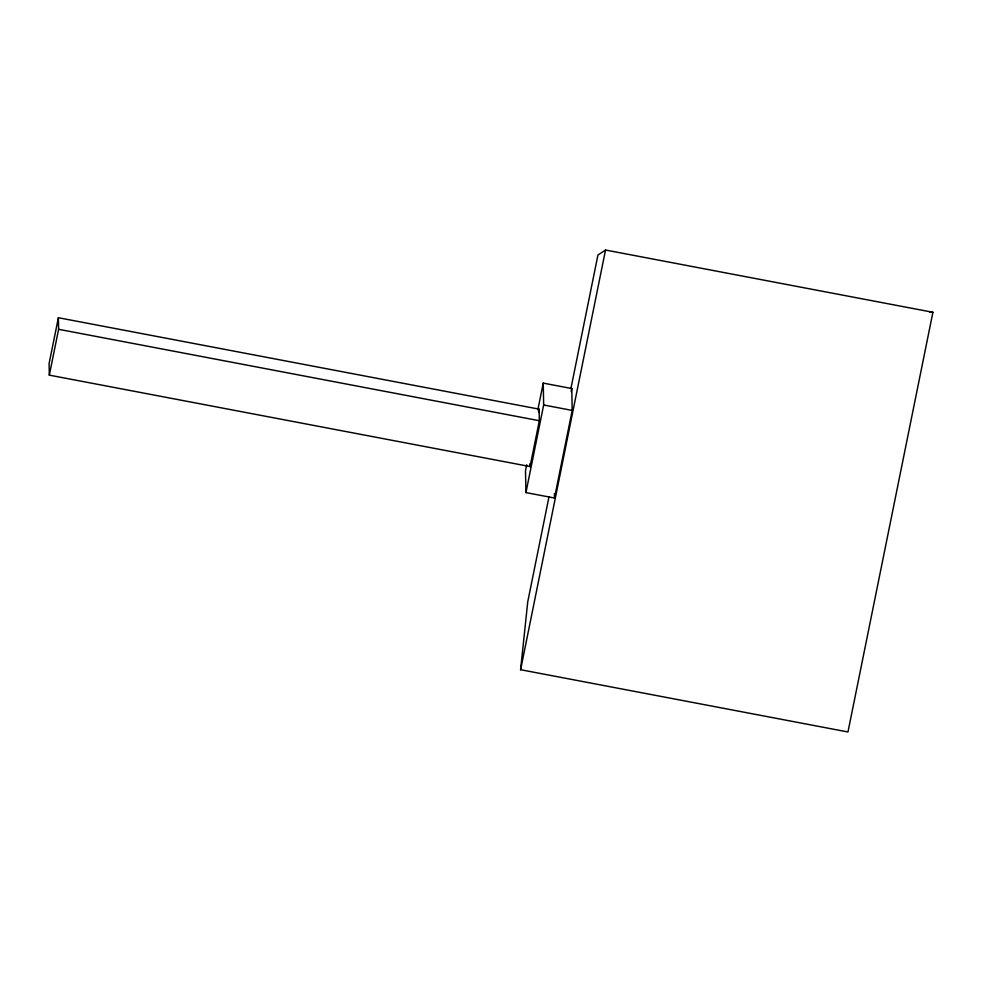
<?xml version="1.0" encoding="UTF-8"?>
<svg xmlns="http://www.w3.org/2000/svg" width="982" height="982" viewBox="0 0 982 982"><rect width="100%" height="100%" fill="white"/><g stroke="black" fill="none" stroke-linecap="round" stroke-linejoin="round"><path stroke-width="1.47" d="M570.898 388.639L597.94 255.013L605.526 250.029L932.9 312.288L847.969 731.971L520.595 669.712L527.739 601.856L549.012 496.745M58.38 317.726L49.1 363.561L49.321 375.136L530.059 466.56L539.339 420.726L539.118 409.15L58.38 317.726L58.601 329.301L49.321 375.136M526.708 464.793L525.505 470.722L525.935 492.596L554.474 498.021L572.199 410.415L571.782 388.541L543.242 383.115L537.829 409.85M538.517 412.109L539.118 409.15M525.935 492.596L543.66 404.989L543.242 383.115M571.18 391.511L571.782 388.541M520.595 669.712L605.526 250.029M929.856 312.104L932.9 312.288M543.66 404.989L572.199 410.415M58.601 329.301L539.339 420.726M554.388 493.651L554.474 498.021M529.998 463.676L530.059 466.56"/></g></svg>
